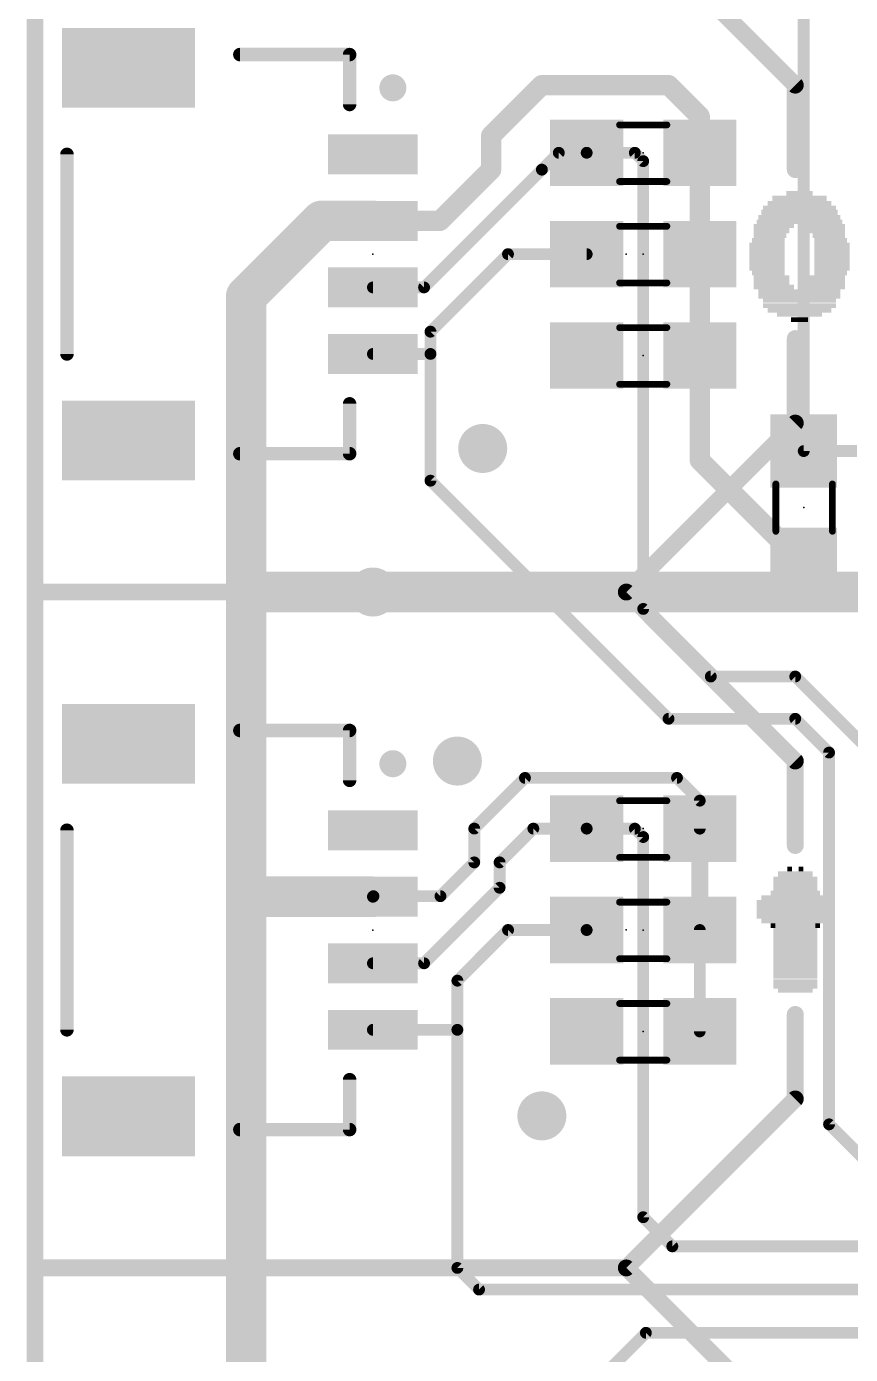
# Model space of a CAD drawing. Extents: x -29 to 78, y -12 to 55.
# Drawn here: x -0.13 to 12.26, y 24.1 to 44.06 of the extents above; entities that cross this region are included whole.
import ezdxf

# ---------------------------------------------------------------- set-up
doc = ezdxf.new("R2010")
doc.units = 0
for name, color, linetype in [('1', 12, 'CONTINUOUS'), ('16', 132, 'CONTINUOUS'), ('18', 110, 'CONTINUOUS'), ('20', 31, 'CONTINUOUS'), ('21', 41, 'CONTINUOUS'), ('22', 40, 'CONTINUOUS'), ('23', 53, 'CONTINUOUS'), ('51', 53, 'CONTINUOUS')]:
    doc.layers.add(name, color=color, linetype=linetype)

# ---------------------------------------------------------------- blocks, each defined once
blk = doc.blocks.new('RECT')
blk.add_solid([(-0.5, -0.5), (0.5, -0.5), (-0.5, 0.5), (0.5, 0.5)])
blk = doc.blocks.new('ROUNDV')
at = {"const_width": 0.5}
blk.add_lwpolyline([(0, -0.25, 1), (0, 0.25, 1), (0, -0.25)], format="xyb", dxfattribs=at)

msp = doc.modelspace()

# ---------------------------------------------------------------- linework, layer by layer
at = {"layer": '1'}
for points, const_width in [([(0, 0), (0, 54.61)], 0.254), ([(11.5571, 46.8622), (11.5571, 37.6792)], 0.1778), ([(7.62, 43.18), (6.858, 42.418)], 0.3048), ([(9.525, 43.18), (7.62, 43.18)], 0.3048), ([(9.9941, 42.7109), (9.525, 43.18)], 0.3048), ([(9.9941, 42.1632), (9.9941, 42.7109)], 0.3048), ([(6.858, 42.418), (6.858, 41.91)], 0.3048), ([(7.6208, 41.9092), (7.8748, 42.1632)], 0.1778), ([(7.8748, 42.1632), (8.2941, 42.1632)], 0.1778), ([(9.0178, 42.1632), (8.2941, 42.1632)], 0.1778), ([(9.144, 42.037), (9.0178, 42.1632)], 0.1778), ([(9.144, 42.037), (9.144, 35.306)], 0.1778), ([(9.9941, 42.1632), (9.9941, 40.6392)], 0.3048), ([(5.8492, 40.1392), (7.62, 41.91)], 0.1778), ([(6.858, 41.91), (6.0872, 41.1392)], 0.3048), ([(7.62, 41.91), (7.6208, 41.9092)], 0.1778), ([(4.3092, 41.1392), (3.175, 40.005)], 0.6096), ([(5.0801, 41.1392), (4.3092, 41.1392)], 0.6096), ([(6.0872, 41.1392), (5.0801, 41.1392)], 0.3048), ([(5.9458, 39.4738), (7.1112, 40.6392)], 0.1778), ([(8.2941, 40.6392), (7.1112, 40.6392)], 0.1778), ([(9.9941, 39.1152), (9.9941, 40.6392)], 0.3048), ([(3.175, 40.005), (3.175, 35.56)], 0.6096), ([(5.0801, 40.1392), (5.8492, 40.1392)], 0.1778), ([(5.9458, 39.1392), (5.9458, 39.4738)], 0.1778), ([(5.0801, 39.1392), (5.9458, 39.1392)], 0.1778), ([(5.9458, 39.1392), (5.9458, 37.2342)], 0.1778), ([(9.9941, 39.1152), (9.9941, 37.5422)], 0.3048), ([(11.5571, 37.6792), (12.3581, 37.6792)], 0.1778), ([(9.9941, 37.5422), (11.5571, 35.9792)], 0.3048), ([(9.525, 33.655), (5.9458, 37.2342)], 0.1778), ([(3.175, 35.56), (3.175, 30.9792)], 0.6096), ([(5.08, 35.56), (3.175, 35.56)], 0.6096), ([(9.144, 35.306), (10.16, 34.29)], 0.1778), ([(11.43, 34.29), (10.16, 34.29)], 0.1778), ([(12.4461, 33.2739), (11.43, 34.29)], 0.1778), ([(11.43, 33.655), (9.525, 33.655)], 0.1778), ([(11.9381, 33.1469), (11.43, 33.655)], 0.1778), ([(11.9381, 27.5582), (11.9381, 33.1469)], 0.1778), ([(6.604, 32.004), (7.366, 32.766)], 0.1778), ([(9.652, 32.766), (7.366, 32.766)], 0.1778), ([(9.9941, 32.4239), (9.652, 32.766)], 0.1778), ([(9.9941, 32.0032), (9.9941, 32.4239)], 0.1778), ([(6.604, 31.496), (6.604, 32.004)], 0.1778), ([(6.985, 31.496), (7.4922, 32.0032)], 0.1778), ([(7.4922, 32.0032), (8.2941, 32.0032)], 0.1778), ([(9.0178, 32.0032), (8.2941, 32.0032)], 0.1778), ([(9.144, 31.877), (9.0178, 32.0032)], 0.1778), ([(9.144, 31.877), (9.144, 26.162)], 0.1778), ([(9.9941, 32.0032), (9.9941, 30.4792)], 0.254), ([(6.096, 30.988), (6.604, 31.496)], 0.1778), ([(6.985, 31.115), (6.985, 31.496)], 0.1778), ([(3.175, 30.9792), (3.175, 20.8192)], 0.6096), ([(5.0801, 30.9792), (3.175, 30.9792)], 0.6096), ([(5.8492, 29.9792), (6.985, 31.115)], 0.1778), ([(5.0889, 30.988), (5.0801, 30.9792)], 0.1778), ([(6.096, 30.988), (5.0889, 30.988)], 0.1778), ([(7.112, 30.48), (6.35, 29.718)], 0.1778), ([(7.112, 30.48), (8.2933, 30.48)], 0.1778), ([(8.2933, 30.48), (8.2941, 30.4792)], 0.1778), ([(9.9941, 28.9552), (9.9941, 30.4792)], 0.1778), ([(5.0801, 29.9792), (5.8492, 29.9792)], 0.1778), ([(6.35, 29.718), (6.35, 28.9792)], 0.1778), ([(5.0801, 28.9792), (6.35, 28.9792)], 0.1778), ([(6.35, 28.9792), (6.35, 25.4)], 0.1778), ([(13.1221, 26.3742), (11.9381, 27.5582)], 0.1778), ([(9.144, 26.162), (9.5818, 25.7242)], 0.1778), ([(14.7801, 25.7242), (9.5818, 25.7242)], 0.1778), ([(6.35, 25.4), (6.6758, 25.0742)], 0.1778), ([(14.7801, 25.0742), (6.6758, 25.0742)], 0.1778), ([(9.1842, 24.4242), (8.2941, 23.5341)], 0.1778), ([(14.7801, 24.4242), (9.1842, 24.4242)], 0.1778)]:
    msp.add_lwpolyline(points, dxfattribs=dict(at, const_width=const_width))
for points, const_width in [([(7.62, 43.2562, 1), (7.62, 43.1038)], 0.1524), ([(7.6739, 43.1261, 1), (7.5661, 43.2339)], 0.1524), ([(9.5789, 43.2339, 1), (9.4711, 43.1261)], 0.1524), ([(9.525, 43.1038, 1), (9.525, 43.2562)], 0.1524), ([(10.0703, 42.7109, 1), (9.9179, 42.7109)], 0.1524), ([(9.9402, 42.657, 1), (10.048, 42.7648)], 0.1524), ([(6.9342, 42.418, 1), (6.7818, 42.418)], 0.1524), ([(6.8041, 42.4719, 1), (6.9119, 42.3641)], 0.1524), ([(7.8748, 42.2077, 1), (7.8748, 42.1188)], 0.0889), ([(7.9062, 42.1318, 1), (7.8434, 42.1946)], 0.0889), ([(8.2941, 42.2077, 1), (8.2941, 42.1188)], 0.0889), ([(8.2941, 42.1188, 1), (8.2941, 42.2077)], 0.0889), ([(9.0492, 42.1946, 1), (8.9864, 42.1318)], 0.0889), ([(9.0178, 42.1188, 1), (9.0178, 42.2077)], 0.0889), ([(9.1884, 42.037, 1), (9.0996, 42.037)], 0.0889), ([(10.0703, 42.1632, 1), (9.9179, 42.1632)], 0.1524), ([(9.9179, 42.1632, 1), (10.0703, 42.1632)], 0.1524), ([(6.7818, 41.91, 1), (6.9342, 41.91)], 0.1524), ([(6.9119, 41.8561, 1), (6.8041, 41.9639)], 0.1524), ([(7.6514, 41.9414, 1), (7.5886, 41.8786)], 0.0889), ([(7.5894, 41.9406, 1), (7.6522, 41.8778)], 0.0889), ([(7.6514, 41.8786, 1), (7.5886, 41.9414)], 0.0889), ([(7.5894, 41.8778, 1), (7.6522, 41.9406)], 0.0889), ([(9.1126, 42.0056, 1), (9.1754, 42.0684)], 0.0889), ([(4.3092, 41.2916, 1), (4.3092, 40.9868)], 0.3048), ([(4.417, 41.0315, 1), (4.2015, 41.247)], 0.3048), ([(5.0801, 40.9868, 1), (5.0801, 41.2916)], 0.3048), ([(5.0801, 41.2154, 1), (5.0801, 41.063)], 0.1524), ([(6.0333, 41.1931, 1), (6.1411, 41.0853)], 0.1524), ([(6.0872, 41.063, 1), (6.0872, 41.2154)], 0.1524), ([(7.1112, 40.6837, 1), (7.1112, 40.5948)], 0.0889), ([(7.1426, 40.6078, 1), (7.0798, 40.6706)], 0.0889), ([(8.2941, 40.5948, 1), (8.2941, 40.6837)], 0.0889), ([(10.0703, 40.6392, 1), (9.9179, 40.6392)], 0.1524), ([(9.9179, 40.6392, 1), (10.0703, 40.6392)], 0.1524), ([(3.0672, 40.1128, 1), (3.2828, 39.8972)], 0.3048), ([(3.3274, 40.005, 1), (3.0226, 40.005)], 0.3048), ([(5.0801, 40.1837, 1), (5.0801, 40.0948)], 0.0889), ([(5.8178, 40.1706, 1), (5.8806, 40.1078)], 0.0889), ([(5.8492, 40.0948, 1), (5.8492, 40.1837)], 0.0889), ([(5.9902, 39.4738, 1), (5.9013, 39.4738)], 0.0889), ([(5.9144, 39.5052, 1), (5.9772, 39.4424)], 0.0889), ([(5.0801, 39.1837, 1), (5.0801, 39.0948)], 0.0889), ([(5.9902, 39.1392, 1), (5.9013, 39.1392)], 0.0889), ([(5.9013, 39.1392, 1), (5.9902, 39.1392)], 0.0889), ([(5.9458, 39.0948, 1), (5.9458, 39.1837)], 0.0889), ([(10.0703, 39.1152, 1), (9.9179, 39.1152)], 0.1524), ([(9.9179, 39.1152, 1), (10.0703, 39.1152)], 0.1524), ([(11.5571, 37.7237, 1), (11.5571, 37.6348)], 0.0889), ([(10.048, 37.5961, 1), (9.9402, 37.4883)], 0.1524), ([(9.9179, 37.5422, 1), (10.0703, 37.5422)], 0.1524), ([(11.5127, 37.6792, 1), (11.6016, 37.6792)], 0.0889), ([(5.9772, 37.2656, 1), (5.9144, 37.2028)], 0.0889), ([(5.9013, 37.2342, 1), (5.9902, 37.2342)], 0.0889), ([(11.5032, 35.9253, 1), (11.611, 36.0331)], 0.1524), ([(3.3274, 35.56, 1), (3.0226, 35.56)], 0.3048), ([(3.175, 35.7124, 1), (3.175, 35.4076)], 0.3048), ([(5.08, 35.4076, 1), (5.08, 35.7124)], 0.3048), ([(3.0226, 35.56, 1), (3.3274, 35.56)], 0.3048), ([(9.1754, 35.3374, 1), (9.1126, 35.2746)], 0.0889), ([(9.0996, 35.306, 1), (9.1884, 35.306)], 0.0889), ([(10.16, 34.3344, 1), (10.16, 34.2456)], 0.0889), ([(10.1286, 34.2586, 1), (10.1914, 34.3214)], 0.0889), ([(11.4614, 34.3214, 1), (11.3986, 34.2586)], 0.0889), ([(11.43, 34.2456, 1), (11.43, 34.3344)], 0.0889), ([(9.525, 33.6994, 1), (9.525, 33.6106)], 0.0889), ([(11.4614, 33.6864, 1), (11.3986, 33.6236)], 0.0889), ([(11.43, 33.6106, 1), (11.43, 33.6994)], 0.0889), ([(9.4936, 33.6236, 1), (9.5564, 33.6864)], 0.0889), ([(11.9826, 33.1469, 1), (11.8937, 33.1469)], 0.0889), ([(11.9067, 33.1155, 1), (11.9695, 33.1783)], 0.0889), ([(7.366, 32.8104, 1), (7.366, 32.7216)], 0.0889), ([(7.3974, 32.7346, 1), (7.3346, 32.7974)], 0.0889), ([(9.6834, 32.7974, 1), (9.6206, 32.7346)], 0.0889), ([(9.652, 32.7216, 1), (9.652, 32.8104)], 0.0889), ([(10.0386, 32.4239, 1), (9.9497, 32.4239)], 0.0889), ([(9.9627, 32.3925, 1), (10.0255, 32.4553)], 0.0889), ([(6.6485, 32.004, 1), (6.5595, 32.004)], 0.0889), ([(6.5726, 32.0354, 1), (6.6354, 31.9726)], 0.0889), ([(7.4922, 32.0477, 1), (7.4922, 31.9588)], 0.0889), ([(7.5236, 31.9718, 1), (7.4608, 32.0346)], 0.0889), ([(8.2941, 32.0477, 1), (8.2941, 31.9588)], 0.0889), ([(8.2941, 31.9588, 1), (8.2941, 32.0477)], 0.0889), ([(9.0492, 32.0346, 1), (8.9864, 31.9718)], 0.0889), ([(9.0178, 31.9588, 1), (9.0178, 32.0477)], 0.0889), ([(9.1884, 31.877, 1), (9.0996, 31.877)], 0.0889), ([(9.1126, 31.8456, 1), (9.1754, 31.9084)], 0.0889), ([(10.0576, 32.0032, 1), (9.9306, 32.0032)], 0.127), ([(9.9497, 32.0032, 1), (10.0386, 32.0032)], 0.0889), ([(6.5595, 31.496, 1), (6.6485, 31.496)], 0.0889), ([(6.6354, 31.4646, 1), (6.5726, 31.5274)], 0.0889), ([(7.0295, 31.496, 1), (6.9405, 31.496)], 0.0889), ([(6.9536, 31.5274, 1), (7.0164, 31.4646)], 0.0889), ([(3.3274, 30.9792, 1), (3.0226, 30.9792)], 0.3048), ([(3.175, 31.1316, 1), (3.175, 30.8268)], 0.3048), ([(5.0801, 30.8268, 1), (5.0801, 31.1316)], 0.3048), ([(6.9405, 31.115, 1), (7.0295, 31.115)], 0.0889), ([(7.0164, 31.0836, 1), (6.9536, 31.1464)], 0.0889), ([(3.0226, 30.9792, 1), (3.3274, 30.9792)], 0.3048), ([(5.0487, 31.0106, 1), (5.1115, 30.9478)], 0.0889), ([(5.0889, 31.0325, 1), (5.0889, 30.9436)], 0.0889), ([(5.1203, 30.9566, 1), (5.0575, 31.0194)], 0.0889), ([(6.0646, 31.0194, 1), (6.1274, 30.9566)], 0.0889), ([(6.096, 30.9436, 1), (6.096, 31.0325)], 0.0889), ([(7.112, 30.5245, 1), (7.112, 30.4355)], 0.0889), ([(7.1434, 30.4486, 1), (7.0806, 30.5114)], 0.0889), ([(8.3248, 30.5114, 1), (8.2619, 30.4486)], 0.0889), ([(8.2627, 30.4478, 1), (8.3255, 30.5106)], 0.0889), ([(8.2933, 30.4355, 1), (8.2933, 30.5245)], 0.0889), ([(9.9306, 30.4792, 1), (10.0576, 30.4792)], 0.127), ([(10.0386, 30.4792, 1), (9.9497, 30.4792)], 0.0889), ([(5.0801, 30.0237, 1), (5.0801, 29.9348)], 0.0889), ([(5.8178, 30.0106, 1), (5.8806, 29.9478)], 0.0889), ([(5.8492, 29.9348, 1), (5.8492, 30.0237)], 0.0889), ([(6.3945, 29.718, 1), (6.3056, 29.718)], 0.0889), ([(6.3186, 29.7494, 1), (6.3814, 29.6866)], 0.0889), ([(5.0801, 29.0237, 1), (5.0801, 28.9348)], 0.0889), ([(6.3945, 28.9792, 1), (6.3056, 28.9792)], 0.0889), ([(6.3056, 28.9792, 1), (6.3945, 28.9792)], 0.0889), ([(6.35, 28.9348, 1), (6.35, 29.0237)], 0.0889), ([(9.9497, 28.9552, 1), (10.0386, 28.9552)], 0.0889), ([(11.9695, 27.5896, 1), (11.9067, 27.5268)], 0.0889), ([(11.8937, 27.5582, 1), (11.9826, 27.5582)], 0.0889), ([(9.1754, 26.1934, 1), (9.1126, 26.1306)], 0.0889), ([(9.0996, 26.162, 1), (9.1884, 26.162)], 0.0889), ([(9.5818, 25.7687, 1), (9.5818, 25.6798)], 0.0889), ([(9.5504, 25.6928, 1), (9.6132, 25.7556)], 0.0889), ([(6.3814, 25.4314, 1), (6.3186, 25.3686)], 0.0889), ([(6.3056, 25.4, 1), (6.3945, 25.4)], 0.0889), ([(6.6758, 25.1187, 1), (6.6758, 25.0298)], 0.0889), ([(6.6444, 25.0428, 1), (6.7072, 25.1056)], 0.0889), ([(9.1842, 24.4687, 1), (9.1842, 24.3798)], 0.0889), ([(9.2156, 24.3928, 1), (9.1528, 24.4556)], 0.0889)]:
    msp.add_lwpolyline(points, format="xyb", dxfattribs=dict(at, const_width=const_width))
at = {"layer": '16'}
for points, const_width in [([(0, 0), (0, 54.61)], 0.254), ([(16.5101, 35.56), (5.08, 35.56)], 0.6096)]:
    msp.add_lwpolyline(points, dxfattribs=dict(at, const_width=const_width))
at = {"layer": '16', "const_width": 0.3048}
msp.add_lwpolyline([(5.08, 35.7124, 1), (5.08, 35.4076)], format="xyb", dxfattribs=at)
at = {"layer": '20', "const_width": 0.2032}
msp.add_lwpolyline([(0, 54.61), (0, 0)], dxfattribs=at)
at = {"layer": '21'}
for points, const_width in [([(11.43, 43.18), (8.89, 45.72)], 0.254), ([(3.0801, 43.6392), (4.7301, 43.6392)], 0.2032), ([(4.7301, 43.6392), (4.7301, 42.8892)], 0.2032), ([(11.43, 41.91), (11.43, 43.18)], 0.254), ([(0.4801, 42.1392), (0.4801, 39.1392)], 0.2032), ([(11.43, 39.37), (11.43, 38.1)], 0.254), ([(4.7301, 38.3892), (4.7301, 37.6392)], 0.2032), ([(11.43, 38.1), (8.89, 35.56)], 0.254), ([(4.7301, 37.6392), (3.0801, 37.6392)], 0.2032), ([(8.89, 35.56), (0, 35.56)], 0.254), ([(11.43, 33.02), (8.89, 35.56)], 0.254), ([(3.0801, 33.4792), (4.7301, 33.4792)], 0.2032), ([(4.7301, 33.4792), (4.7301, 32.7292)], 0.2032), ([(11.43, 31.75), (11.43, 33.02)], 0.254), ([(0.4801, 31.9792), (0.4801, 28.9792)], 0.2032), ([(11.43, 29.21), (11.43, 27.94)], 0.254), ([(4.7301, 28.2292), (4.7301, 27.4792)], 0.2032), ([(11.43, 27.94), (8.89, 25.4)], 0.254), ([(4.7301, 27.4792), (3.0801, 27.4792)], 0.2032), ([(8.89, 25.4), (0, 25.4)], 0.254), ([(11.43, 22.86), (8.89, 25.4)], 0.254)]:
    msp.add_lwpolyline(points, dxfattribs=dict(at, const_width=const_width))
for points, const_width in [([(3.0801, 43.69, 1), (3.0801, 43.5884)], 0.1016), ([(4.7809, 43.6392, 1), (4.6793, 43.6392)], 0.1016), ([(4.7301, 43.5884, 1), (4.7301, 43.69)], 0.1016), ([(5.3801, 43.0376, 1), (5.3801, 43.2408, 1), (5.3801, 43.0376)], 0.2032), ([(11.4935, 43.18, 1), (11.3665, 43.18)], 0.127), ([(11.3851, 43.1351, 1), (11.4749, 43.2249)], 0.127), ([(4.6793, 42.8892, 1), (4.7809, 42.8892)], 0.1016), ([(0.5309, 42.1392, 1), (0.4293, 42.1392)], 0.1016), ([(11.3665, 41.91, 1), (11.4935, 41.91)], 0.127), ([(11.4935, 39.37, 1), (11.3665, 39.37)], 0.127), ([(0.4293, 39.1392, 1), (0.5309, 39.1392)], 0.1016), ([(4.7809, 38.3892, 1), (4.6793, 38.3892)], 0.1016), ([(11.3665, 38.1, 1), (11.4935, 38.1)], 0.127), ([(11.4749, 38.0551, 1), (11.3851, 38.1449)], 0.127), ([(3.0801, 37.69, 1), (3.0801, 37.5884)], 0.1016), ([(4.7301, 37.5884, 1), (4.7301, 37.69)], 0.1016), ([(4.6793, 37.6392, 1), (4.7809, 37.6392)], 0.1016), ([(0, 35.6235, 1), (0, 35.4965)], 0.127), ([(8.9349, 35.6049, 1), (8.8451, 35.5151)], 0.127), ([(8.8451, 35.6049, 1), (8.9349, 35.5151)], 0.127), ([(8.89, 35.4965, 1), (8.89, 35.6235)], 0.127), ([(3.0801, 33.53, 1), (3.0801, 33.4284)], 0.1016), ([(4.7809, 33.4792, 1), (4.6793, 33.4792)], 0.1016), ([(4.7301, 33.4284, 1), (4.7301, 33.53)], 0.1016), ([(5.3801, 32.8776, 1), (5.3801, 33.0808, 1), (5.3801, 32.8776)], 0.2032), ([(11.4935, 33.02, 1), (11.3665, 33.02)], 0.127), ([(11.3851, 32.9751, 1), (11.4749, 33.0649)], 0.127), ([(4.6793, 32.7292, 1), (4.7809, 32.7292)], 0.1016), ([(0.5309, 31.9792, 1), (0.4293, 31.9792)], 0.1016), ([(11.3665, 31.75, 1), (11.4935, 31.75)], 0.127), ([(11.4935, 29.21, 1), (11.3665, 29.21)], 0.127), ([(0.4293, 28.9792, 1), (0.5309, 28.9792)], 0.1016), ([(4.7809, 28.2292, 1), (4.6793, 28.2292)], 0.1016), ([(11.3665, 27.94, 1), (11.4935, 27.94)], 0.127), ([(11.4749, 27.8951, 1), (11.3851, 27.9849)], 0.127), ([(3.0801, 27.53, 1), (3.0801, 27.4284)], 0.1016), ([(4.7301, 27.4284, 1), (4.7301, 27.53)], 0.1016), ([(4.6793, 27.4792, 1), (4.7809, 27.4792)], 0.1016), ([(0, 25.4635, 1), (0, 25.3365)], 0.127), ([(8.9349, 25.4449, 1), (8.8451, 25.3551)], 0.127), ([(8.8451, 25.4449, 1), (8.9349, 25.3551)], 0.127), ([(8.89, 25.3365, 1), (8.89, 25.4635)], 0.127)]:
    msp.add_lwpolyline(points, format="xyb", dxfattribs=dict(at, const_width=const_width))
at = {"layer": '22', "const_width": 0.254}
for points in [[(11.43, 43.18), (8.89, 45.72)], [(11.43, 41.91), (11.43, 43.18)], [(11.43, 38.1), (11.43, 39.37)], [(8.89, 35.56), (11.43, 38.1)], [(8.89, 35.56), (0, 35.56)], [(11.43, 33.02), (8.89, 35.56)], [(11.43, 31.75), (11.43, 33.02)], [(11.43, 27.94), (11.43, 29.21)], [(8.89, 25.4), (11.43, 27.94)], [(8.89, 25.4), (0, 25.4)], [(11.43, 22.86), (8.89, 25.4)]]:
    msp.add_lwpolyline(points, dxfattribs=at)
at = {"layer": '22', "const_width": 0.127}
for points in [[(11.4935, 43.18, 1), (11.3665, 43.18)], [(11.3851, 43.1351, 1), (11.4749, 43.2249)], [(11.3665, 41.91, 1), (11.4935, 41.91)], [(11.4935, 39.37, 1), (11.3665, 39.37)], [(11.3665, 38.1, 1), (11.4935, 38.1)], [(11.4749, 38.0551, 1), (11.3851, 38.1449)], [(0, 35.6235, 1), (0, 35.4965)], [(8.9349, 35.6049, 1), (8.8451, 35.5151)], [(8.8451, 35.6049, 1), (8.9349, 35.5151)], [(8.89, 35.4965, 1), (8.89, 35.6235)], [(11.4935, 33.02, 1), (11.3665, 33.02)], [(11.3851, 32.9751, 1), (11.4749, 33.0649)], [(11.3665, 31.75, 1), (11.4935, 31.75)], [(11.4935, 29.21, 1), (11.3665, 29.21)], [(11.3665, 27.94, 1), (11.4935, 27.94)], [(11.4749, 27.8951, 1), (11.3851, 27.9849)], [(0, 25.4635, 1), (0, 25.3365)], [(8.9349, 25.4449, 1), (8.8451, 25.3551)], [(8.8451, 25.4449, 1), (8.9349, 25.3551)], [(8.89, 25.3365, 1), (8.89, 25.4635)]]:
    msp.add_lwpolyline(points, format="xyb", dxfattribs=at)
at = {"layer": '23'}
for p in [(9.1441, 42.1632), (5.0801, 40.6392), (8.89, 40.64), (9.1441, 40.6392), (9.1441, 39.1152), (11.5571, 36.8292), (9.1441, 32.0032), (5.0801, 30.4792), (8.89, 30.48), (9.1441, 30.4792), (9.1441, 28.9552)]:
    msp.add_point(p, dxfattribs=at)
at = {"layer": '51', "const_width": 0.1016}
for points in [[(9.5001, 42.5822), (8.7881, 42.5822)], [(9.5001, 41.7312), (8.7881, 41.7312)], [(9.5001, 41.0582), (8.7881, 41.0582)], [(9.5001, 40.2072), (8.7881, 40.2072)], [(9.5001, 39.5342), (8.7881, 39.5342)], [(9.5001, 38.6832), (8.7881, 38.6832)], [(11.1381, 37.1852), (11.1381, 36.4732)], [(11.9891, 37.1852), (11.9891, 36.4732)], [(9.5001, 32.4222), (8.7881, 32.4222)], [(9.5001, 31.5712), (8.7881, 31.5712)], [(9.5001, 30.8982), (8.7881, 30.8982)], [(9.5001, 30.0472), (8.7881, 30.0472)], [(9.5001, 29.3742), (8.7881, 29.3742)], [(9.5001, 28.5232), (8.7881, 28.5232)]]:
    msp.add_lwpolyline(points, dxfattribs=at)
at = {"layer": '51', "const_width": 0.0508}
for points in [[(8.7881, 42.6076, 1), (8.7881, 42.5568)], [(9.5001, 42.5568, 1), (9.5001, 42.6076)], [(8.7881, 41.7566, 1), (8.7881, 41.7058)], [(9.5001, 41.7058, 1), (9.5001, 41.7566)], [(8.7881, 41.0836, 1), (8.7881, 41.0328)], [(9.5001, 41.0328, 1), (9.5001, 41.0836)], [(8.7881, 40.2326, 1), (8.7881, 40.1818)], [(9.5001, 40.1818, 1), (9.5001, 40.2326)], [(8.7881, 39.5596, 1), (8.7881, 39.5088)], [(9.5001, 39.5088, 1), (9.5001, 39.5596)], [(8.7881, 38.7086, 1), (8.7881, 38.6578)], [(9.5001, 38.6578, 1), (9.5001, 38.7086)], [(11.1635, 37.1852, 1), (11.1127, 37.1852)], [(12.0145, 37.1852, 1), (11.9637, 37.1852)], [(11.1127, 36.4732, 1), (11.1635, 36.4732)], [(11.9637, 36.4732, 1), (12.0145, 36.4732)], [(8.7881, 32.4476, 1), (8.7881, 32.3968)], [(9.5001, 32.3968, 1), (9.5001, 32.4476)], [(8.7881, 31.5966, 1), (8.7881, 31.5458)], [(9.5001, 31.5458, 1), (9.5001, 31.5966)], [(8.7881, 30.9236, 1), (8.7881, 30.8728)], [(9.5001, 30.8728, 1), (9.5001, 30.9236)], [(8.7881, 30.0726, 1), (8.7881, 30.0218)], [(9.5001, 30.0218, 1), (9.5001, 30.0726)], [(8.7881, 29.3996, 1), (8.7881, 29.3488)], [(9.5001, 29.3488, 1), (9.5001, 29.3996)], [(8.7881, 28.5486, 1), (8.7881, 28.4978)], [(9.5001, 28.4978, 1), (9.5001, 28.5486)]]:
    msp.add_lwpolyline(points, format="xyb", dxfattribs=at)

# ---------------------------------------------------------------- block references
at = {"layer": '1', "rotation": 270}
for p, xscale, yscale in [((1.4051, 43.4392), 1.2, 2), ((5.0801, 42.1392), 0.6, 1.35), ((5.0801, 41.1392), 0.6, 1.35), ((5.0801, 40.1392), 0.6, 1.35), ((5.0801, 39.1392), 0.6, 1.35), ((1.4051, 37.8392), 1.2, 2), ((1.4051, 33.2792), 1.2, 2), ((5.0801, 31.9792), 0.6, 1.35), ((5.0801, 30.9792), 0.6, 1.35), ((5.0801, 29.9792), 0.6, 1.35), ((5.0801, 28.9792), 0.6, 1.35), ((1.4051, 27.6792), 1.2, 2)]:
    msp.add_blockref('RECT', p, dxfattribs=dict(at, xscale=xscale, yscale=yscale))
at = {"layer": '1', "xscale": 1.1}
for p, rotation in [((8.2941, 42.1632), 180), ((9.9941, 42.1632), 180), ((8.2941, 40.6392), 180), ((9.9941, 40.6392), 180), ((8.2941, 39.1152), 180), ((9.9941, 39.1152), 180), ((11.5571, 37.6792), 270), ((11.5571, 35.9792), 270), ((8.2941, 32.0032), 180), ((9.9941, 32.0032), 180), ((8.2941, 30.4792), 180), ((9.9941, 30.4792), 180), ((8.2941, 28.9552), 180), ((9.9941, 28.9552), 180)]:
    msp.add_blockref('RECT', p, dxfattribs=dict(at, rotation=rotation))
at = {"layer": '18', "xscale": 0.7366, "yscale": 0.7366}
for p in [(6.7311, 37.7182), (6.7311, 37.7182), (5.08, 35.56), (5.08, 35.56), (6.3501, 33.0192), (6.3501, 33.0192), (7.6201, 27.6852), (7.6201, 27.6852)]:
    msp.add_blockref('ROUNDV', p, dxfattribs=at)
at = {"layer": '21'}
for p, xscale, yscale in [((11.515, 41.48), 0.77, 0.08), ((11.515, 41.555), 0.35, 0.07), ((11.515, 41.34), 1.05, 0.06), ((11.515, 41.405), 0.91, 0.07), ((11.48, 41.125), 1.26, 0.07), ((11.48, 41.27), 1.12, 0.08), ((11.515, 41.195), 1.19, 0.07), ((11.13, 41.06), 0.56, 0.06), ((11.095, 40.99), 0.49, 0.08), ((11.06, 40.915), 0.42, 0.07), ((11.9, 41.06), 0.56, 0.06), ((11.935, 40.99), 0.49, 0.08), ((11.935, 40.915), 0.49, 0.07), ((11.025, 40.845), 0.49, 0.07), ((11.025, 40.775), 0.49, 0.07), ((11.025, 40.705), 0.49, 0.07), ((11.97, 40.845), 0.42, 0.07), ((12.005, 40.775), 0.49, 0.07), ((12.005, 40.705), 0.49, 0.07), ((11.025, 40.635), 0.49, 0.07), ((11.025, 40.565), 0.49, 0.07), ((11.025, 40.5), 0.49, 0.08), ((12.005, 40.635), 0.49, 0.07), ((12.005, 40.565), 0.49, 0.07), ((12.005, 40.5), 0.49, 0.08), ((11.025, 40.425), 0.49, 0.07), ((11.025, 40.355), 0.49, 0.07), ((12.005, 40.425), 0.49, 0.07), ((11.97, 40.355), 0.42, 0.07), ((11.095, 40.285), 0.49, 0.07), ((11.095, 40.215), 0.49, 0.07), ((11.13, 40.145), 0.56, 0.07), ((11.9, 40.145), 0.56, 0.07), ((11.935, 40.285), 0.49, 0.07), ((11.935, 40.215), 0.49, 0.07), ((11.515, 40.075), 1.19, 0.07), ((11.515, 40.005), 1.19, 0.07), ((11.515, 39.94), 1.05, 0.06), ((11.515, 39.865), 1.05, 0.07), ((11.515, 39.795), 0.91, 0.07), ((11.515, 39.73), 0.63, 0.06), ((11.515, 39.655), 0.21, 0.07), ((11.515, 31.32), 0.35, 0.08), ((11.515, 31.395), 0.07, 0.07), ((11.445, 31.11), 0.63, 0.08), ((11.48, 31.18), 0.56, 0.06), ((11.515, 31.245), 0.49, 0.07), ((11.34, 30.965), 0.84, 0.07), ((11.41, 31.035), 0.7, 0.07), ((11.305, 30.9), 0.91, 0.06), ((11.305, 30.83), 0.91, 0.08), ((11.305, 30.755), 0.91, 0.07), ((11.305, 30.685), 0.91, 0.07), ((11.34, 30.615), 0.84, 0.07), ((11.095, 30.545), 0.07, 0.07), ((11.515, 30.545), 0.49, 0.07), ((11.515, 30.475), 0.49, 0.07), ((11.515, 30.405), 0.49, 0.07), ((11.515, 30.34), 0.49, 0.08), ((11.515, 30.265), 0.49, 0.07), ((11.515, 30.195), 0.49, 0.07), ((11.515, 30.125), 0.49, 0.07), ((11.515, 30.055), 0.49, 0.07), ((11.515, 29.985), 0.49, 0.07), ((11.515, 29.915), 0.49, 0.07), ((11.515, 29.845), 0.49, 0.07), ((11.515, 29.78), 0.49, 0.06), ((11.515, 29.705), 0.49, 0.07), ((11.515, 29.635), 0.49, 0.07), ((11.515, 29.57), 0.35, 0.06)]:
    msp.add_blockref('RECT', p, dxfattribs=dict(at, xscale=xscale, yscale=yscale))
at = {"layer": '22', "rotation": 180}
for p, xscale, yscale in [((11.472, 41.48), 0.77, 0.08), ((11.472, 41.555), 0.35, 0.07), ((11.472, 41.34), 1.05, 0.06), ((11.472, 41.405), 0.91, 0.07), ((11.472, 41.195), 1.19, 0.07), ((11.507, 41.125), 1.26, 0.07), ((11.507, 41.27), 1.12, 0.08), ((11.087, 41.06), 0.56, 0.06), ((11.052, 40.99), 0.49, 0.08), ((11.052, 40.915), 0.49, 0.07), ((11.857, 41.06), 0.56, 0.06), ((11.892, 40.99), 0.49, 0.08), ((11.927, 40.915), 0.42, 0.07), ((10.982, 40.775), 0.49, 0.07), ((10.982, 40.705), 0.49, 0.07), ((11.017, 40.845), 0.42, 0.07), ((11.962, 40.845), 0.49, 0.07), ((11.962, 40.775), 0.49, 0.07), ((11.962, 40.705), 0.49, 0.07), ((10.982, 40.635), 0.49, 0.07), ((10.982, 40.565), 0.49, 0.07), ((10.982, 40.5), 0.49, 0.08), ((11.962, 40.635), 0.49, 0.07), ((11.962, 40.565), 0.49, 0.07), ((11.962, 40.5), 0.49, 0.08), ((10.982, 40.425), 0.49, 0.07), ((11.017, 40.355), 0.42, 0.07), ((11.962, 40.425), 0.49, 0.07), ((11.962, 40.355), 0.49, 0.07), ((11.052, 40.285), 0.49, 0.07), ((11.052, 40.215), 0.49, 0.07), ((11.087, 40.145), 0.56, 0.07), ((11.857, 40.145), 0.56, 0.07), ((11.892, 40.285), 0.49, 0.07), ((11.892, 40.215), 0.49, 0.07), ((11.472, 40.075), 1.19, 0.07), ((11.472, 40.005), 1.19, 0.07), ((11.472, 39.94), 1.05, 0.06), ((11.472, 39.865), 1.05, 0.07), ((11.472, 39.795), 0.91, 0.07), ((11.472, 39.73), 0.63, 0.06), ((11.472, 39.655), 0.21, 0.07), ((11.345, 31.32), 0.35, 0.08), ((11.345, 31.395), 0.07, 0.07), ((11.345, 31.245), 0.49, 0.07), ((11.38, 31.18), 0.56, 0.06), ((11.415, 31.11), 0.63, 0.08), ((11.45, 31.035), 0.7, 0.07), ((11.52, 30.965), 0.84, 0.07), ((11.555, 30.9), 0.91, 0.06), ((11.555, 30.83), 0.91, 0.08), ((11.555, 30.755), 0.91, 0.07), ((11.555, 30.685), 0.91, 0.07), ((11.52, 30.615), 0.84, 0.07), ((11.345, 30.545), 0.49, 0.07), ((11.765, 30.545), 0.07, 0.07), ((11.345, 30.475), 0.49, 0.07), ((11.345, 30.405), 0.49, 0.07), ((11.345, 30.34), 0.49, 0.08), ((11.345, 30.265), 0.49, 0.07), ((11.345, 30.195), 0.49, 0.07), ((11.345, 30.125), 0.49, 0.07), ((11.345, 30.055), 0.49, 0.07), ((11.345, 29.985), 0.49, 0.07), ((11.345, 29.915), 0.49, 0.07), ((11.345, 29.845), 0.49, 0.07), ((11.345, 29.78), 0.49, 0.06), ((11.345, 29.705), 0.49, 0.07), ((11.345, 29.635), 0.49, 0.07), ((11.345, 29.57), 0.35, 0.06)]:
    msp.add_blockref('RECT', p, dxfattribs=dict(at, xscale=xscale, yscale=yscale))
at = {"layer": '51', "xscale": 0.5001, "yscale": 0.95}
for p, rotation in [((8.5639, 42.1581), 180), ((9.7323, 42.1581), 180), ((8.5639, 40.6341), 180), ((9.7323, 40.6341), 180), ((8.5639, 39.1101), 180), ((9.7323, 39.1101), 180), ((11.5622, 37.4174), 270), ((11.5622, 36.249), 270), ((8.5639, 31.9981), 180), ((9.7323, 31.9981), 180), ((8.5639, 30.4741), 180), ((9.7323, 30.4741), 180), ((8.5639, 28.9501), 180), ((9.7323, 28.9501), 180)]:
    msp.add_blockref('RECT', p, dxfattribs=dict(at, rotation=rotation))

doc.saveas('drawing.dxf')
